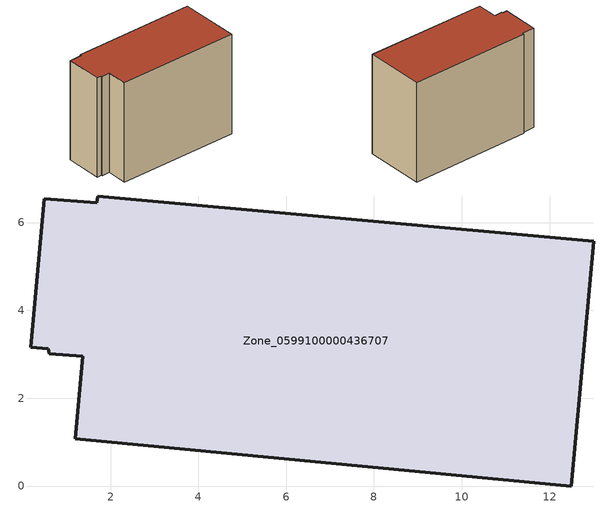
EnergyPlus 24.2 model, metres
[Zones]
Zone_0599100000436707
 floor ground (C_G): 0.6,3.01 0.59,3.13 0.18,3.16 0.49,6.55 1.69,6.45 1.71,6.61 13.01,5.57 12.49,0 1.2,1.07 1.37,2.95 z0
 wall outside (C_F): 12.49,0 13.01,5.57 1.71,6.61 1.69,6.45 0.49,6.55 0.18,3.16 0.59,3.13 0.6,3.01 1.37,2.95 1.2,1.07 12.49,0 z0:9.54
 roof outside (C_R): 0.59,3.13 0.6,3.01 1.37,2.95 1.2,1.07 12.49,0 13.01,5.57 1.71,6.61 1.69,6.45 0.49,6.55 0.18,3.16 z9.54
[BUILDING]
Pand.0599100000436707: North Axis=0; Terrain=City; Loads Convergence Tolerance Value=0.04; Temperature Convergence Tolerance Value=0.4; Solar Distribution=FullExterior; Maximum Number of Warmup Days=25; Minimum Number of Warmup Days=1
[Site:Location]
Rotterdam.The.Hague.AP_ZH_NLD Design_Conditions: Latitude=51.96; Longitude=4.45; Time Zone=1; Elevation=-4.5
[SITE:GROUNDTEMPERATURE:BUILDINGSURFACE]
18, 18, 18, 18, 18, 18, 18, 18, 18, 18, 18, 18
[MATERIAL] Thermal Absorptance=0.9; Solar Absorptance=0.7; Visible Absorptance=0.7
Name | Roughness | Thickness | Conductivity | Density | Specific Heat
G.TI.2006-2014 | MediumSmooth | 0.15 | 0.06 | 540 | 1210
F.TI.2006-2014 | Rough | 0.3 | 0.12 | 1920 | 840
R.TI.2006-2014 | MediumRough | 0.2 | 0.08 | 1500 | 1000
[CONSTRUCTION]
C_G: G.TI.2006-2014
C_F: F.TI.2006-2014
C_R: R.TI.2006-2014
[ZONE]
Zone_0599100000436707: Type=1; Multiplier=1; Ceiling Height=Autocalculate; Volume=Autocalculate; Floor Area=autocalculate; Part of Total Floor Area=Yes
[ZONEINFILTRATION:DESIGNFLOWRATE]
Infil_Zone_0599100000436707: Zone or ZoneList or Space or SpaceList=Zone_0599100000436707; Schedule=AlwaysOn; Design Flow Rate Calculation Method=Flow/Area; Flow Rate per Floor Area=0.0015; Constant Term Coefficient=1; Temperature Term Coefficient=0; Velocity Term Coefficient=0; Velocity Squared Term Coefficient=0
[HVACTEMPLATE:ZONE:IDEALLOADSAIRSYSTEM]
Zone_0599100000436707: Maximum Heating Supply Air Temperature=50; Minimum Cooling Supply Air Temperature=13; Maximum Heating Supply Air Humidity Ratio=0.0156; Minimum Cooling Supply Air Humidity Ratio=0.0077; Heating Limit=NoLimit; Cooling Limit=NoLimit; Dehumidification Control Type=ConstantSensibleHeatRatio; Cooling Sensible Heat Ratio=0.7; Dehumidification Setpoint=60; Humidification Control Type=None; Humidification Setpoint=30; Outdoor Air Method=None; Outdoor Air Flow Rate per Person=0.00944; Outdoor Air Flow Rate per Zone Floor Area=0; Outdoor Air Flow Rate per Zone=0; Demand Controlled Ventilation Type=None; Outdoor Air Economizer Type=NoEconomizer; Heat Recovery Type=None; Sensible Heat Recovery Effectiveness=0.7; Latent Heat Recovery Effectiveness=0.65
[ZONECONTROL:THERMOSTAT]
ThermostatControl_Zone_0599100000436707: Zone or ZoneList=Zone_0599100000436707; Control Type Schedule=DualSetpointControlType; Control 1=Thermostat_Zone_0599100000436707; Temperature Difference Between Cutout And Setpoint=0
[THERMOSTATSETPOINT:DUALSETPOINT]
Thermostat_Zone_0599100000436707: Heating Setpoint Temperature Schedule=HeatingSetpoint_Zone_0599100000436707; Cooling Setpoint Temperature Schedule=CoolingSetpoint_Zone_0599100000436707
[SCHEDULE:COMPACT]
HeatingSetpoint_Zone_0599100000436707: Through: 12/31, For: AllDays, Until: 24:00, 21
CoolingSetpoint_Zone_0599100000436707: Through: 12/31, For: AllDays, Until: 24:00, 24
DualSetpointControlType: Through: 12/31, For: AllDays, Until: 24:00, 4
AlwaysOn: Through: 12/31, For: AllDays, Until: 24:00, 1
